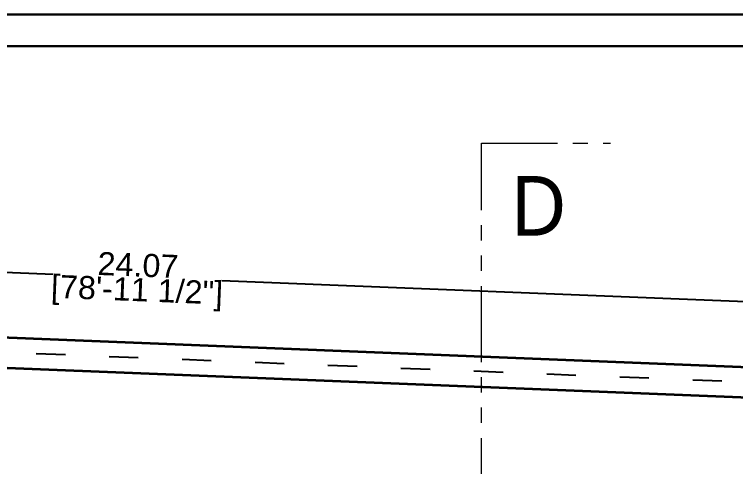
# Model space of a CAD drawing. Extents: x 2450 to 2649, y -7 to 131.
# Drawn here: x 2463.09 to 2469.02, y 44.64 to 48.36 of the extents above; entities that cross this region are included whole.
import ezdxf

# ---------------------------------------------------------------- set-up
doc = ezdxf.new("R2010")
doc.units = 0
doc.header["$MEASUREMENT"] = 0
doc.header["$PDMODE"] = 34
doc.linetypes.add('ACAD_ISO03W100', pattern=[30, 12, -18])
doc.linetypes.add('PHANTOM2', pattern=[1.25, 0.625, -0.125, 0.125, -0.125, 0.125, -0.125])
doc.layers.add('BAS LINE', color=130, linetype='Continuous')
doc.layers.add('DIM_1', color=7, linetype='Continuous', lineweight=13, true_color=0x000000)
doc.layers.add('SHEET', color=7, linetype='Continuous', lineweight=30, true_color=0x121212)
doc.layers.add('PLOT', color=230, linetype='Continuous', lineweight=35)
doc.layers.add('SECTION LINE', color=3, linetype='PHANTOM2', lineweight=5)
doc.styles.add('AR', font='arial.ttf')
doc.styles.add('COMPLEX', font='complex.shx')
doc.dimstyles.new('2310', dxfattribs={"dimtxt": 0.19, "dimasz": 0.08, "dimexe": 0.18, "dimexo": 0.0625, "dimgap": 0.005, "dimtad": 0, "dimzin": 0, "dimdsep": 46, "dimtxsty": 'AR', "dimblk": 'ARCHTICK', "dimcen": 0.09, "dimse1": 1, "dimse2": 1, "dimaunit": 1, "dimadec": 4, "dimazin": 0, "dimtfac": 1, "dimtofl": 0, "dimtmove": 0, "dimatfit": 3, "dimfxl": 0.18, "dimtolj": 1, "dimtzin": 0, "dimarcsym": 0})

# ---------------------------------------------------------------- blocks, each defined once
blk = doc.blocks.new('_ArchTick')
at = {"color": 0, "linetype": 'ByBlock', "const_width": 0.15}
blk.add_lwpolyline([(-0.5, -0.5), (0.5, 0.5)], dxfattribs=at)
blk = doc.blocks.new('*D3021')
at = {"layer": 'DEFPOINTS', "color": 0, "transparency": 16777216}
for p in [(2452.0549, 46.0174), (2476.1273, 45.7138), (2476.101, 45.0546)]:
    blk.add_point(p, dxfattribs=at)
at = {"layer": 'DIM_1', "color": 0, "lineweight": -2, "transparency": 16777216}
for p, q in [((2452.0813, 46.6765), (2463.4105, 46.2229)), ((2476.1273, 45.7138), (2464.7981, 46.1674))]:
    blk.add_line(p, q, dxfattribs=at)
at = {"layer": 'DIM_1', "color": 0, "lineweight": -2, "transparency": 16777216, "xscale": 0.08, "yscale": 0.08, "zscale": 0.08}
for p, rotation in [((2452.0813, 46.6765), 177.707262996254), ((2476.1273, 45.7138), 357.7072629962539)]:
    blk.add_blockref('_ArchTick', p, dxfattribs=dict(at, rotation=rotation))
at = {"layer": 'DIM_1', "color": 0, "transparency": 16777216, "char_height": 0.19, "attachment_point": 5, "rotation": 357.70726, "style": 'AR'}
for s, insert in [('\\A1;24.07', (2464.1084, 46.2971)), ('\\A1;[78\'-11 1/2"]', (2464.0992, 46.0673))]:
    blk.add_mtext(s, dxfattribs=dict(at, insert=insert))

msp = doc.modelspace()

# ---------------------------------------------------------------- linework, layer by layer
at = {"layer": 'BAS LINE', "color": 7, "linetype": 'ACAD_ISO03W100', "lineweight": 25, "ltscale": 0.02}
msp.add_lwpolyline([(2452.0549, 46.0174), (2452.1457, 24.6491), (2462.4469, 24.6686), (2464.1003, 24.6779), (2466.8858, 24.6823), (2467.5572, 24.677), (2476.0943, 24.5248), (2476.101, 45.0546)], close=True, dxfattribs=at)
at = {"layer": 'PLOT', "color": 67, "ltscale": 0.1, "true_color": 0x727430, "flags": 128}
for points in [[(2451.9957, 24.6488), (2451.9044, 46.1485), (2467.4201, 45.5273)], [(2452.2957, 24.6473), (2452.2055, 45.8862), (2467.4201, 45.2771)], [(2467.4201, 45.5273), (2473.6501, 45.2778)], [(2467.4201, 45.2771), (2473.6501, 45.0276)]]:
    msp.add_lwpolyline(points, dxfattribs=at)
at = {"layer": 'SECTION LINE'}
msp.add_lwpolyline([(2468.1987, 23.0002), (2466.9311, 23.0002), (2466.9311, 47.2995), (2467.9913, 47.2995)], dxfattribs=at)
at = {"layer": 'SHEET', "ltscale": 5}
for points in [[(2450.066, 48.359), (2450.066, 22.3261), (2486.8802, 22.3261), (2486.8802, 48.359)], [(2450.3261, 48.0988), (2450.3261, 22.5862), (2486.62, 22.5862), (2486.62, 48.0988)]]:
    msp.add_lwpolyline(points, close=True, dxfattribs=at)

# ---------------------------------------------------------------- texts
at = {"layer": 'SECTION LINE', "color": 5, "insert": (2467.6335, 47.03), "char_height": 0.4914, "width": 0.737178, "attachment_point": 3, "rotation": 0.0594, "style": 'COMPLEX'}
msp.add_mtext('{\\fSegoe UI Light|b0|i0|c0|p34;D}', dxfattribs=at)

# ---------------------------------------------------------------- dimensions: what is measured, and where the dimension line sits
at = {"layer": 'DIM_1'}
dim = msp.add_aligned_dim(p1=(2452.0549, 46.0174), p2=(2476.101, 45.0546), distance=0.6597, dimstyle='2310', override={"dimpost": '\\X'}, dxfattribs=at)
dim.commit()
dim.dimension.update_dxf_attribs({"geometry": '*D3021', "text_midpoint": (2464.1043, 46.1952)})

doc.saveas('drawing.dxf')
